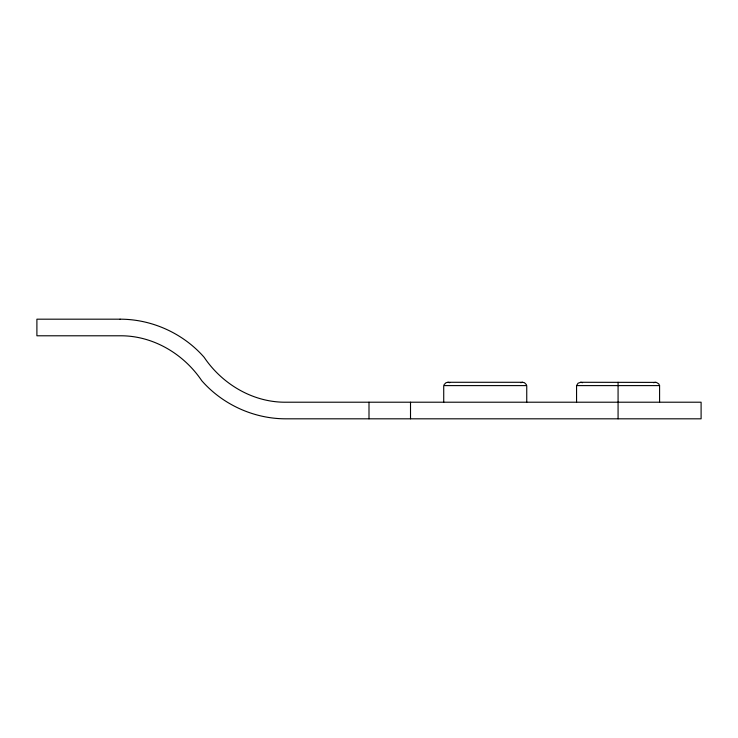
<?xml version="1.0" encoding="UTF-8"?>
<svg xmlns="http://www.w3.org/2000/svg" width="738" height="738" viewBox="0 0 738 738"><rect width="100%" height="100%" fill="white"/><g stroke="black" fill="none" stroke-linecap="round" stroke-linejoin="round"><path stroke-width="1.11" d="M576.562 402.21L576.562 385.605L578.057 383.216L580.714 382.284L656.386 382.395L658.766 383.889L659.587 385.605L659.587 402.21M444.036 384.701L446.02 382.708L447.874 382.284L522.596 382.284L524.45 382.708L526.434 384.701M520.742 382.708L522.596 382.284M653.582 382.708L655.436 382.284M576.562 385.605L659.587 385.605M580.714 382.284L582.568 382.708M447.874 382.284L449.728 382.708M618.075 382.284L618.075 418.815M526.747 402.21L526.747 385.605L443.722 385.605L443.722 402.21M410.512 402.21L410.512 418.815M369 402.21L369 418.815M120.082 319.185L36.9 319.185L36.9 335.79L119.768 335.79C152.628 335.347 183.624 353.742 201.76 380.707C222.673 404.627 254.038 418.861 285.818 418.815L701.1 418.815L701.1 402.21L286.132 402.21C253.272 402.653 222.276 384.258 204.14 357.293C183.227 333.373 151.862 319.139 120.082 319.185"/></g></svg>
